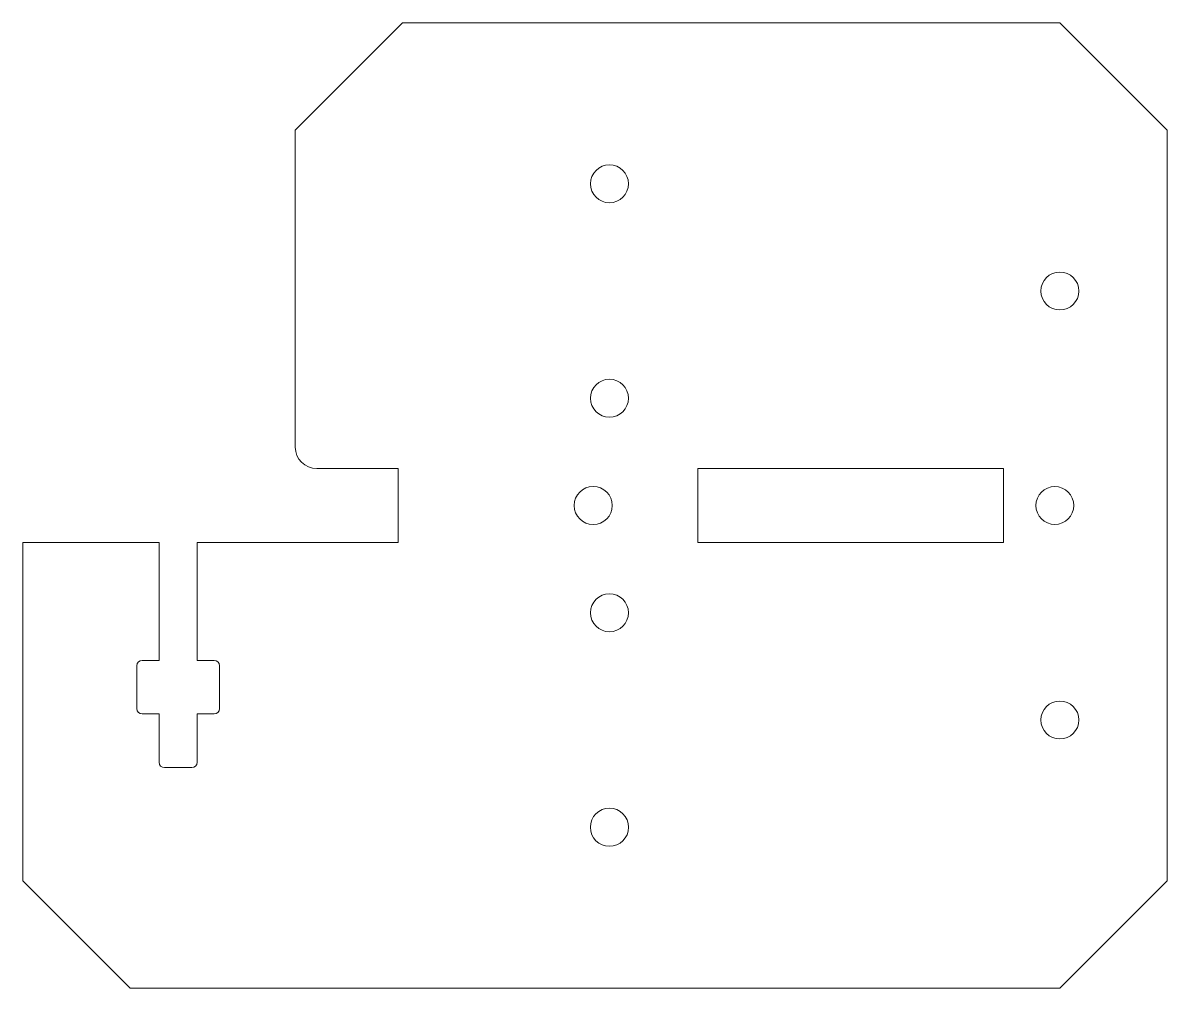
# Model space of a CAD drawing. Header units: millimetres. Extents: x -76 to 31, y -45 to 45.
import ezdxf

# ---------------------------------------------------------------- set-up
doc = ezdxf.new("R2010")
doc.units = ezdxf.units.MM

msp = doc.modelspace()

# ---------------------------------------------------------------- linework, layer by layer
at = {"color": 7, "linetype": 'Continuous', "lineweight": 15}
for p, q in [((-40.3, 45), (-50.3, 35)), ((21, 45), (-40.3, 45)), ((31, 35), (21, 45)), ((-50.3, 35), (-50.3, 5.44)), ((31, -35), (31, 35)), ((-40.7, 3.44), (-48.3, 3.44)), ((-40.7, -3.44), (-40.7, 3.44)), ((15.75, 3.44), (-12.75, 3.44)), ((-12.75, 3.44), (-12.75, -3.44)), ((15.75, -3.44), (15.75, 3.44)), ((-75.7, -3.44), (-75.7, -35)), ((-63, -3.44), (-75.7, -3.44)), ((-63, -3.44), (-63, -14.44)), ((-40.7, -3.44), (-59.45, -3.44)), ((-59.45, -14.44), (-59.45, -3.44)), ((-12.75, -3.44), (15.75, -3.44)), ((-63, -14.44), (-64.58, -14.44)), ((-57.87, -14.44), (-59.45, -14.44)), ((-65.08, -14.94), (-65.08, -18.94)), ((-57.37, -18.94), (-57.37, -14.94)), ((-64.58, -19.44), (-63, -19.44)), ((-63, -19.44), (-63, -23.94)), ((-59.45, -23.94), (-59.45, -19.44)), ((-59.45, -19.44), (-57.87, -19.44)), ((-62.5, -24.44), (-59.95, -24.44)), ((-75.7, -35), (-65.7, -45)), ((21, -45), (31, -35)), ((-65.7, -45), (21, -45))]:
    msp.add_line(p, q, dxfattribs=at)
for centre, radius in [((-21, 30), 1.77), ((21, 20), 1.77), ((-21, 10), 1.77), ((-22.52, 0), 1.78), ((20.53, 0), 1.77), ((-21, -10), 1.77), ((21, -20), 1.77), ((-21, -30), 1.78)]:
    msp.add_circle(centre, radius, dxfattribs=at)
for centre, radius, start, end in [((-48.3, 5.44), 2, 180, 270), ((-64.58, -14.94), 0.5, 90, 180), ((-57.87, -14.94), 0.5, 360, 90), ((-64.58, -18.94), 0.5, 180, 270), ((-57.87, -18.94), 0.5, 270, 0), ((-62.5, -23.94), 0.5, 180, 270), ((-59.95, -23.94), 0.5, 270, 0)]:
    msp.add_arc(centre, radius, start, end, dxfattribs=at)

doc.saveas('drawing.dxf')
